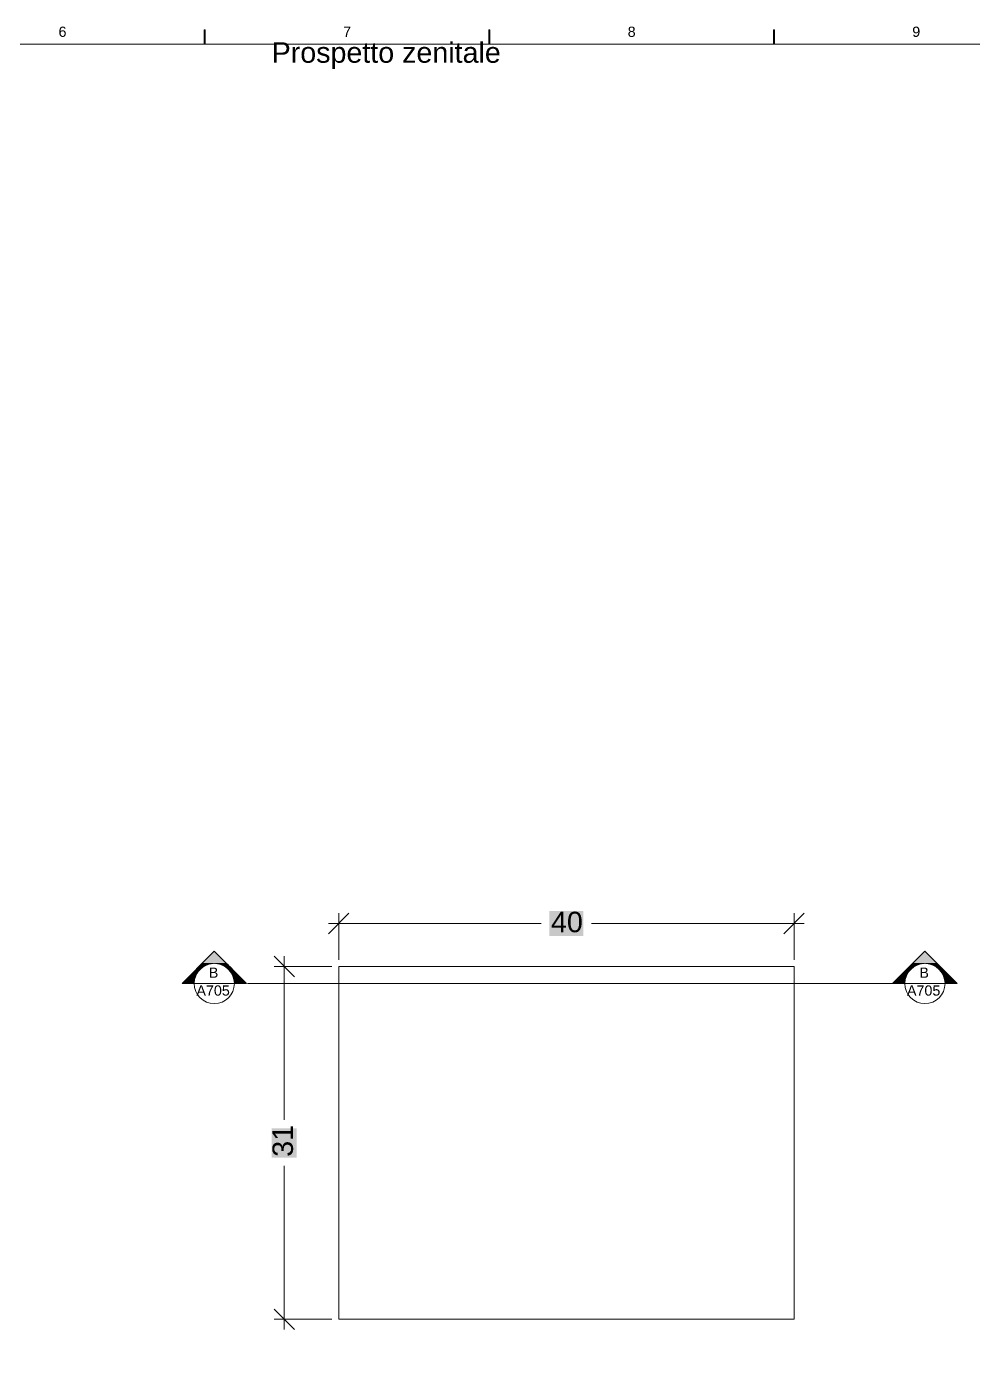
# Model space of a CAD drawing. Header units: centimetres. Extents: x -2268 to 4168, y -1681 to 1458.
# Drawn here: x 191.9 to 275.1, y -18.8 to 97.6 of the extents above; entities that cross this region are included whole.
import ezdxf

# ---------------------------------------------------------------- set-up
doc = ezdxf.new("R2010")
doc.units = ezdxf.units.CM
for name, color, linetype, lineweight in [('PDF _Geometria_Num_Penna__7', 7, 'Continuous', 18), ('PDF _Riempimenti solidi_Num_Penna__7', 7, 'Continuous', 18), ('PDF _Testo_Num_Penna__7', 7, 'Continuous', 18)]:
    doc.layers.add(name, color=color, linetype=linetype, lineweight=lineweight)
doc.layers.add('PDF _Riempimenti solidi_Num_Penna__1', color=7, linetype='Continuous', lineweight=18, true_color=0xc6c8ca)
doc.styles.add('GENERATED_STYLE_1', font='Arial.ttf')

msp = doc.modelspace()

# ---------------------------------------------------------------- hatches: boundary and pattern name
at = {"layer": 'PDF _Riempimenti solidi_Num_Penna__1', "linetype": 'Continuous', "lineweight": 18, "true_color": 0xc6c8ca}
for points in [[(237.7866, 19.8363), (237.7866, 17.6401), (240.7871, 19.8363)], [(237.7866, 17.6401), (240.7871, 19.8363), (240.7871, 17.6401)], [(213.4015, -1.8288), (215.6029, -1.8288), (213.4015, 0.7589)], [(215.6029, -1.8288), (213.4015, 0.7589), (215.6029, 0.7589)]]:
    msp.add_hatch(color=9, dxfattribs=at).paths.add_polyline_path(points)
at = {"layer": 'PDF _Riempimenti solidi_Num_Penna__7', "linetype": 'Continuous', "lineweight": 18}
for points in [[(207.4746, 97.2569), (207.5644, 96.0027), (207.5644, 97.2569)], [(207.4746, 96.0027), (207.5644, 96.0027), (207.4746, 97.2569)], [(232.4735, 97.2569), (232.5634, 96.0027), (232.5634, 97.2569)], [(232.4735, 96.0027), (232.5634, 96.0027), (232.4735, 97.2569)], [(257.4777, 97.2569), (257.5677, 96.0027), (257.5677, 97.2569)], [(257.4777, 96.0027), (257.5677, 96.0027), (257.4777, 97.2569)], [(208.353, 16.3172), (209.4378, 15.227), (207.2734, 15.227)], [(270.7816, 16.3172), (271.8612, 15.227), (269.6968, 15.227)], [(207.1517, 15.1052), (207.7021, 15.1052), (207.2099, 15.1687)], [(207.2099, 15.1687), (207.7021, 15.1052), (207.882, 15.1687)], [(207.21, 15.1687), (207.8819, 15.1687), (207.2523, 15.2059)], [(207.2523, 15.2058), (208.0672, 15.2058), (207.2734, 15.227)], [(207.2523, 15.2059), (207.8819, 15.1687), (208.0673, 15.2059)], [(207.2734, 15.227), (208.0672, 15.2058), (208.2577, 15.227)], [(208.4482, 15.227), (209.459, 15.2058), (209.4378, 15.227)], [(208.6388, 15.2058), (209.459, 15.2058), (208.4482, 15.227)], [(208.6388, 15.2059), (209.5013, 15.1687), (209.459, 15.2059)], [(208.8293, 15.1687), (209.5013, 15.1687), (208.6388, 15.2059)], [(208.8293, 15.1687), (209.5595, 15.1052), (209.5013, 15.1687)], [(209.0092, 15.1052), (209.5595, 15.1052), (208.8293, 15.1687)], [(269.575, 15.1052), (270.1254, 15.1052), (269.6385, 15.1687)], [(269.6385, 15.1687), (270.3107, 15.1687), (269.6757, 15.2059)], [(269.6385, 15.1687), (270.1254, 15.1052), (270.3108, 15.1687)], [(269.6756, 15.2058), (270.4959, 15.2058), (269.6968, 15.227)], [(269.6757, 15.2059), (270.3107, 15.1687), (270.4957, 15.2059)], [(269.6968, 15.227), (270.4959, 15.2058), (270.6864, 15.227)], [(270.8768, 15.227), (271.8825, 15.2058), (271.8611, 15.227)], [(271.0673, 15.2058), (271.8825, 15.2058), (270.8768, 15.227)], [(271.0673, 15.2059), (271.9246, 15.1687), (271.8825, 15.2059)], [(271.2526, 15.1687), (271.9246, 15.1687), (271.0673, 15.2059)], [(271.2526, 15.1687), (271.9829, 15.1052), (271.9247, 15.1687)], [(271.4325, 15.1052), (271.9829, 15.1052), (271.2526, 15.1687)], [(206.0828, 14.0311), (206.6331, 13.8458), (205.8975, 13.8458)], [(206.0828, 14.0311), (206.6807, 14.0311), (206.2574, 14.2057)], [(206.6807, 14.0311), (206.0828, 14.0311), (206.6331, 13.8458)], [(206.2574, 14.2058), (206.7547, 14.2058), (206.4268, 14.375)], [(206.2574, 14.2057), (206.6807, 14.0311), (206.7548, 14.2057)], [(206.4268, 14.375), (206.7547, 14.2058), (206.8448, 14.375)], [(206.4269, 14.375), (206.8447, 14.375), (206.5801, 14.5337)], [(206.5801, 14.5336), (206.9507, 14.5336), (206.7284, 14.682)], [(206.5801, 14.5337), (206.8447, 14.375), (206.9508, 14.5337)], [(206.7284, 14.682), (207.0722, 14.682), (206.8554, 14.809)], [(206.7284, 14.682), (206.9507, 14.5336), (207.0722, 14.682)], [(206.8554, 14.8089), (207.2099, 14.8089), (206.9718, 14.9254)], [(206.8554, 14.809), (207.0722, 14.682), (207.21, 14.809)], [(206.9717, 14.9253), (207.3635, 14.9253), (207.0723, 15.0259)], [(206.9718, 14.9254), (207.2099, 14.8089), (207.3634, 14.9254)], [(207.0723, 15.0259), (207.5274, 15.0259), (207.1517, 15.1052)], [(207.0723, 15.0259), (207.3635, 14.9253), (207.5274, 15.0259)], [(207.1517, 15.1052), (207.5274, 15.0259), (207.702, 15.1052)], [(209.0091, 15.1052), (209.6389, 15.0259), (209.5595, 15.1052)], [(209.1838, 15.0259), (209.6389, 15.0259), (209.0091, 15.1052)], [(209.1838, 15.0259), (209.7394, 14.9253), (209.6389, 15.0259)], [(209.348, 14.9253), (209.7394, 14.9253), (209.1838, 15.0259)], [(209.3479, 14.9254), (209.8505, 14.8089), (209.7393, 14.9254)], [(209.4961, 14.8089), (209.8505, 14.8089), (209.3479, 14.9254)], [(209.496, 14.809), (209.9829, 14.682), (209.8506, 14.809)], [(209.6389, 14.682), (209.9829, 14.682), (209.496, 14.809)], [(209.6389, 14.682), (210.1258, 14.5336), (209.9829, 14.682)], [(209.7606, 14.5336), (210.1258, 14.5336), (209.6389, 14.682)], [(209.7607, 14.5337), (210.2846, 14.375), (210.1258, 14.5337)], [(209.8664, 14.375), (210.2846, 14.375), (209.7607, 14.5337)], [(209.8664, 14.375), (210.4538, 14.2058), (210.2847, 14.375)], [(209.9564, 14.2058), (210.4538, 14.2058), (209.8664, 14.375)], [(209.9564, 14.2057), (210.6285, 14.0311), (210.4539, 14.2057)], [(210.0252, 14.0311), (210.6285, 14.0311), (209.9564, 14.2057)], [(210.6285, 14.0311), (210.0252, 14.0311), (210.8137, 13.8458)], [(210.0252, 14.0311), (210.8137, 13.8458), (210.0782, 13.8458)], [(268.5061, 14.0311), (269.0565, 13.8458), (268.3209, 13.8458)], [(268.5061, 14.0311), (269.1094, 14.0311), (268.6807, 14.2057)], [(269.1094, 14.0311), (268.5061, 14.0311), (269.0565, 13.8458)], [(268.6807, 14.2057), (269.1094, 14.0311), (269.1782, 14.2057)], [(268.6808, 14.2058), (269.178, 14.2058), (268.8501, 14.375)], [(268.8501, 14.375), (269.2682, 14.375), (269.0089, 14.5337)], [(268.8501, 14.375), (269.178, 14.2058), (269.2682, 14.375)], [(269.0089, 14.5336), (269.374, 14.5336), (269.1518, 14.682)], [(269.0089, 14.5337), (269.2682, 14.375), (269.374, 14.5337)], [(269.1517, 14.682), (269.501, 14.682), (269.284, 14.809)], [(269.1518, 14.682), (269.374, 14.5336), (269.501, 14.682)], [(269.284, 14.8089), (269.6385, 14.8089), (269.4004, 14.9254)], [(269.284, 14.809), (269.501, 14.682), (269.6386, 14.809)], [(269.4004, 14.9253), (269.792, 14.9253), (269.4956, 15.0259)], [(269.4004, 14.9254), (269.6385, 14.8089), (269.792, 14.9254)], [(269.4956, 15.0259), (269.956, 15.0259), (269.575, 15.1052)], [(269.4956, 15.0259), (269.792, 14.9253), (269.956, 15.0259)], [(269.575, 15.1052), (269.956, 15.0259), (270.1254, 15.1052)], [(271.4325, 15.1052), (272.0675, 15.0259), (271.9828, 15.1052)], [(271.6071, 15.0259), (272.0675, 15.0259), (271.4325, 15.1052)], [(271.6071, 15.0259), (272.1628, 14.9253), (272.0675, 15.0259)], [(271.7713, 14.9253), (272.1628, 14.9253), (271.6071, 15.0259)], [(271.7713, 14.9254), (272.2793, 14.8089), (272.1627, 14.9254)], [(271.9246, 14.8089), (272.2793, 14.8089), (271.7713, 14.9254)], [(271.9246, 14.809), (272.4064, 14.682), (272.2794, 14.809)], [(272.0622, 14.682), (272.4064, 14.682), (271.9246, 14.809)], [(272.0623, 14.682), (272.5544, 14.5336), (272.4062, 14.682)], [(272.184, 14.5336), (272.5544, 14.5336), (272.0623, 14.682)], [(272.184, 14.5337), (272.7132, 14.375), (272.5545, 14.5337)], [(272.2952, 14.375), (272.7132, 14.375), (272.184, 14.5337)], [(272.2952, 14.375), (272.8771, 14.2058), (272.7132, 14.375)], [(272.385, 14.2058), (272.8771, 14.2058), (272.2952, 14.375)], [(272.385, 14.2057), (273.0573, 14.0311), (272.8772, 14.2057)], [(272.454, 14.0311), (273.0573, 14.0311), (272.385, 14.2057)], [(273.0572, 14.0311), (272.4539, 14.0311), (273.2371, 13.8458)], [(272.4539, 14.0311), (273.2371, 13.8458), (272.5068, 13.8458)], [(205.7123, 13.6553), (206.5908, 13.4648), (205.5218, 13.4648)], [(205.8975, 13.8458), (206.6014, 13.6553), (205.7123, 13.6553)], [(206.6014, 13.6553), (205.7123, 13.6553), (206.5908, 13.4648)], [(206.6331, 13.8458), (205.8975, 13.8458), (206.6014, 13.6553)], [(210.8137, 13.8458), (210.0782, 13.8458), (210.9989, 13.6553)], [(210.0782, 13.8458), (210.9989, 13.6553), (210.1099, 13.6553)], [(210.9989, 13.6553), (210.1099, 13.6553), (211.1895, 13.4648)], [(210.1099, 13.6553), (211.1895, 13.4648), (210.1205, 13.4648)], [(268.1357, 13.6553), (269.0141, 13.4648), (267.9452, 13.4648)], [(268.3209, 13.8458), (269.0247, 13.6553), (268.1357, 13.6553)], [(269.0247, 13.6553), (268.1357, 13.6553), (269.0141, 13.4648)], [(269.0565, 13.8458), (268.3209, 13.8458), (269.0247, 13.6553)], [(273.2371, 13.8458), (272.5068, 13.8458), (273.4276, 13.6553)], [(272.5068, 13.8458), (273.4276, 13.6553), (272.5333, 13.6553)], [(273.4276, 13.6553), (272.5333, 13.6553), (273.6181, 13.4648)], [(272.5333, 13.6553), (273.6181, 13.4648), (272.5438, 13.4648)]]:
    msp.add_hatch(color=7, dxfattribs=at).paths.add_polyline_path(points)

# ---------------------------------------------------------------- linework, layer by layer
at = {"layer": 'PDF _Geometria_Num_Penna__7', "color": 7, "linetype": 'Continuous', "lineweight": 18, "flags": 128}
for points in [[(207.5645, 97.2569), (207.4745, 97.2569), (207.5645, 96.0027)], [(207.4745, 97.2569), (207.5645, 96.0027), (207.4745, 96.0027)], [(232.5635, 97.2569), (232.4735, 97.2569), (232.5635, 96.0027)], [(232.4735, 97.2569), (232.5635, 96.0027), (232.4735, 96.0027)], [(257.5677, 97.2569), (257.4778, 97.2569), (257.5677, 96.0027)], [(257.4778, 97.2569), (257.5677, 96.0027), (257.4778, 96.0027)], [(54.5172, -104.4071), (332.5223, -104.4071), (332.5223, 96.0028), (54.5172, 96.0028)], [(208.353, 16.3172), (211.1895, 13.4648), (210.1205, 13.4648), (206.5908, 13.4648), (205.5218, 13.4648)], [(269.0141, 13.4648), (267.9452, 13.4648), (270.7816, 16.3172), (273.6181, 13.4648), (272.5438, 13.4648)], [(207.2099, 15.1688), (207.7021, 15.1053), (207.1517, 15.1053)], [(207.2523, 15.2059), (207.882, 15.1688), (207.2099, 15.1688)], [(207.882, 15.1688), (207.2099, 15.1688), (207.7021, 15.1053)], [(207.2734, 15.227), (208.0672, 15.2059), (207.2523, 15.2059)], [(208.0672, 15.2059), (207.2523, 15.2059), (207.882, 15.1688)], [(208.2577, 15.227), (207.2734, 15.227), (208.0672, 15.2059)], [(209.4378, 15.227), (208.4482, 15.227), (209.459, 15.2059)], [(208.4482, 15.227), (209.459, 15.2059), (208.6388, 15.2059)], [(209.459, 15.2059), (208.6388, 15.2059), (209.5013, 15.1688)], [(208.6388, 15.2059), (209.5013, 15.1688), (208.8293, 15.1688)], [(209.5013, 15.1688), (208.8293, 15.1688), (209.5595, 15.1053)], [(208.8293, 15.1688), (209.5595, 15.1053), (209.0092, 15.1053)], [(269.6386, 15.1688), (270.1254, 15.1053), (269.5751, 15.1053)], [(269.6756, 15.2059), (270.3107, 15.1688), (269.6386, 15.1688)], [(270.3107, 15.1688), (269.6386, 15.1688), (270.1254, 15.1053)], [(269.6968, 15.227), (270.4959, 15.2059), (269.6756, 15.2059)], [(270.4959, 15.2059), (269.6756, 15.2059), (270.3107, 15.1688)], [(270.6864, 15.227), (269.6968, 15.227), (270.4959, 15.2059)], [(271.8612, 15.227), (270.8769, 15.227), (271.8823, 15.2059)], [(270.8769, 15.227), (271.8823, 15.2059), (271.0674, 15.2059)], [(271.8823, 15.2059), (271.0674, 15.2059), (271.9247, 15.1688)], [(271.0674, 15.2059), (271.9247, 15.1688), (271.2526, 15.1688)], [(271.9247, 15.1688), (271.2526, 15.1688), (271.9829, 15.1053)], [(271.2526, 15.1688), (271.9829, 15.1053), (271.4325, 15.1053)], [(206.2574, 14.2057), (206.6807, 14.0311), (206.0828, 14.0311)], [(206.4267, 14.375), (206.7548, 14.2057), (206.2574, 14.2057)], [(206.7548, 14.2057), (206.2574, 14.2057), (206.6807, 14.0311)], [(206.5802, 14.5338), (206.8448, 14.375), (206.4267, 14.375)], [(206.8448, 14.375), (206.4267, 14.375), (206.7548, 14.2057)], [(206.7284, 14.682), (206.9506, 14.5338), (206.5802, 14.5338)], [(206.9506, 14.5338), (206.5802, 14.5338), (206.8448, 14.375)], [(206.8554, 14.809), (207.0723, 14.682), (206.7284, 14.682)], [(207.0723, 14.682), (206.7284, 14.682), (206.9506, 14.5338)], [(206.9718, 14.9254), (207.2099, 14.809), (206.8554, 14.809)], [(207.2099, 14.809), (206.8554, 14.809), (207.0723, 14.682)], [(207.0723, 15.0259), (207.3634, 14.9254), (206.9718, 14.9254)], [(207.3634, 14.9254), (206.9718, 14.9254), (207.2099, 14.809)], [(207.1517, 15.1053), (207.5275, 15.0259), (207.0723, 15.0259)], [(207.5275, 15.0259), (207.0723, 15.0259), (207.3634, 14.9254)], [(207.7021, 15.1053), (207.1517, 15.1053), (207.5275, 15.0259)], [(209.5595, 15.1053), (209.0092, 15.1053), (209.6389, 15.0259)], [(209.0092, 15.1053), (209.6389, 15.0259), (209.1838, 15.0259)], [(209.6389, 15.0259), (209.1838, 15.0259), (209.7395, 14.9254)], [(209.1838, 15.0259), (209.7395, 14.9254), (209.3479, 14.9254)], [(209.7395, 14.9254), (209.3479, 14.9254), (209.8506, 14.809)], [(209.3479, 14.9254), (209.8506, 14.809), (209.496, 14.809)], [(209.8506, 14.809), (209.496, 14.809), (209.9829, 14.682)], [(209.496, 14.809), (209.9829, 14.682), (209.6389, 14.682)], [(209.9829, 14.682), (209.6389, 14.682), (210.1258, 14.5338)], [(209.6389, 14.682), (210.1258, 14.5338), (209.7606, 14.5338)], [(210.1258, 14.5338), (209.7606, 14.5338), (210.2845, 14.375)], [(209.7606, 14.5338), (210.2845, 14.375), (209.8665, 14.375)], [(210.2845, 14.375), (209.8665, 14.375), (210.4539, 14.2057)], [(209.8665, 14.375), (210.4539, 14.2057), (209.9564, 14.2057)], [(210.4539, 14.2057), (209.9564, 14.2057), (210.6285, 14.0311)], [(209.9564, 14.2057), (210.6285, 14.0311), (210.0252, 14.0311)], [(219.2861, 14.9678), (259.2876, 14.9678), (259.2876, -16.0375), (219.2861, -16.0375)], [(268.6807, 14.2057), (269.1094, 14.0311), (268.5061, 14.0311)], [(268.8501, 14.375), (269.1782, 14.2057), (268.6807, 14.2057)], [(269.1782, 14.2057), (268.6807, 14.2057), (269.1094, 14.0311)], [(269.0088, 14.5338), (269.2681, 14.375), (268.8501, 14.375)], [(269.2681, 14.375), (268.8501, 14.375), (269.1782, 14.2057)], [(269.1517, 14.682), (269.374, 14.5338), (269.0088, 14.5338)], [(269.374, 14.5338), (269.0088, 14.5338), (269.2681, 14.375)], [(269.284, 14.809), (269.501, 14.682), (269.1517, 14.682)], [(269.501, 14.682), (269.1517, 14.682), (269.374, 14.5338)], [(269.4004, 14.9254), (269.6386, 14.809), (269.284, 14.809)], [(269.6386, 14.809), (269.284, 14.809), (269.501, 14.682)], [(269.4957, 15.0259), (269.792, 14.9254), (269.4004, 14.9254)], [(269.792, 14.9254), (269.4004, 14.9254), (269.6386, 14.809)], [(269.5751, 15.1053), (269.9561, 15.0259), (269.4957, 15.0259)], [(269.9561, 15.0259), (269.4957, 15.0259), (269.792, 14.9254)], [(270.1254, 15.1053), (269.5751, 15.1053), (269.9561, 15.0259)], [(271.9829, 15.1053), (271.4325, 15.1053), (272.0676, 15.0259)], [(271.4325, 15.1053), (272.0676, 15.0259), (271.6072, 15.0259)], [(272.0676, 15.0259), (271.6072, 15.0259), (272.1628, 14.9254)], [(271.6072, 15.0259), (272.1628, 14.9254), (271.7712, 14.9254)], [(272.1628, 14.9254), (271.7712, 14.9254), (272.2792, 14.809)], [(271.7712, 14.9254), (272.2792, 14.809), (271.9247, 14.809)], [(272.2792, 14.809), (271.9247, 14.809), (272.4062, 14.682)], [(271.9247, 14.809), (272.4062, 14.682), (272.0623, 14.682)], [(272.4062, 14.682), (272.0623, 14.682), (272.5544, 14.5338)], [(272.0623, 14.682), (272.5544, 14.5338), (272.184, 14.5338)], [(272.5544, 14.5338), (272.184, 14.5338), (272.7132, 14.375)], [(272.184, 14.5338), (272.7132, 14.375), (272.2951, 14.375)], [(272.7132, 14.375), (272.2951, 14.375), (272.8772, 14.2057)], [(272.2951, 14.375), (272.8772, 14.2057), (272.3851, 14.2057)], [(272.8772, 14.2057), (272.3851, 14.2057), (273.0572, 14.0311)], [(272.3851, 14.2057), (273.0572, 14.0311), (272.4539, 14.0311)]]:
    msp.add_lwpolyline(points, close=True, dxfattribs=at)
for points in [[(220.1857, 19.6405), (218.3864, 17.8359)], [(218.3864, 18.7409), (237.0669, 18.7409)], [(219.2861, 15.5657), (219.2861, 19.6405)], [(260.1872, 18.7409), (241.5068, 18.7409)], [(258.388, 17.8359), (260.1872, 19.6405)], [(259.2876, 15.5657), (259.2876, 19.6405)], [(215.4018, 14.0681), (213.6026, 15.8673)], [(214.5022, 15.8673), (214.5022, 1.4786)], [(218.6881, 14.9677), (213.6026, 14.9677)], [(267.9452, 13.4648), (259.2876, 13.4648), (215.2854, 13.4648), (211.2847, 13.4648)], [(214.5022, -16.9372), (214.5022, -2.5485)], [(213.6026, -15.1327), (215.4018, -16.9372)], [(218.6881, -16.0376), (213.6026, -16.0376)]]:
    msp.add_lwpolyline(points, dxfattribs=at)
at = {"layer": 'PDF _Geometria_Num_Penna__7', "color": 7, "linetype": 'Continuous', "lineweight": 18}
for centre in [(208.3557, 13.4676), (270.7844, 13.4676)]:
    msp.add_circle(centre, 1.7648, dxfattribs=at)

# ---------------------------------------------------------------- texts
at = {"layer": 'PDF _Testo_Num_Penna__7', "color": 7, "linetype": 'Continuous', "lineweight": 18, "attachment_point": 7, "style": 'GENERATED_STYLE_1'}
for s, insert, char_height in [('\\A1;6', (194.6688, 96.6394), 0.90004), ('\\A1;7', (219.6726, 96.6551), 0.90004), ('\\A1;8', (244.6714, 96.6394), 0.90004), ('\\A1;9', (269.6727, 96.6394), 0.90004), ('\\A1;Prospetto zenitale', (213.3946, 93.8357), 1.800084), ('\\A1;40', (237.9348, 17.9502), 1.80008), ('\\A1;B', (207.8714, 13.9745), 0.90004), ('\\A1;B', (270.2948, 13.9745), 0.90004), ('\\A1;A705', (206.7813, 12.3922), 0.90004), ('\\A1;A705', (269.2046, 12.3922), 0.90004)]:
    msp.add_mtext(s, dxfattribs=dict(at, insert=insert, char_height=char_height))
at = {"layer": 'PDF _Testo_Num_Penna__7', "color": 7, "linetype": 'Continuous', "lineweight": 18, "insert": (215.29, -1.7547), "char_height": 1.80008, "attachment_point": 7, "rotation": 90, "style": 'GENERATED_STYLE_1'}
msp.add_mtext('\\A1;31', dxfattribs=at)

doc.saveas('drawing.dxf')
